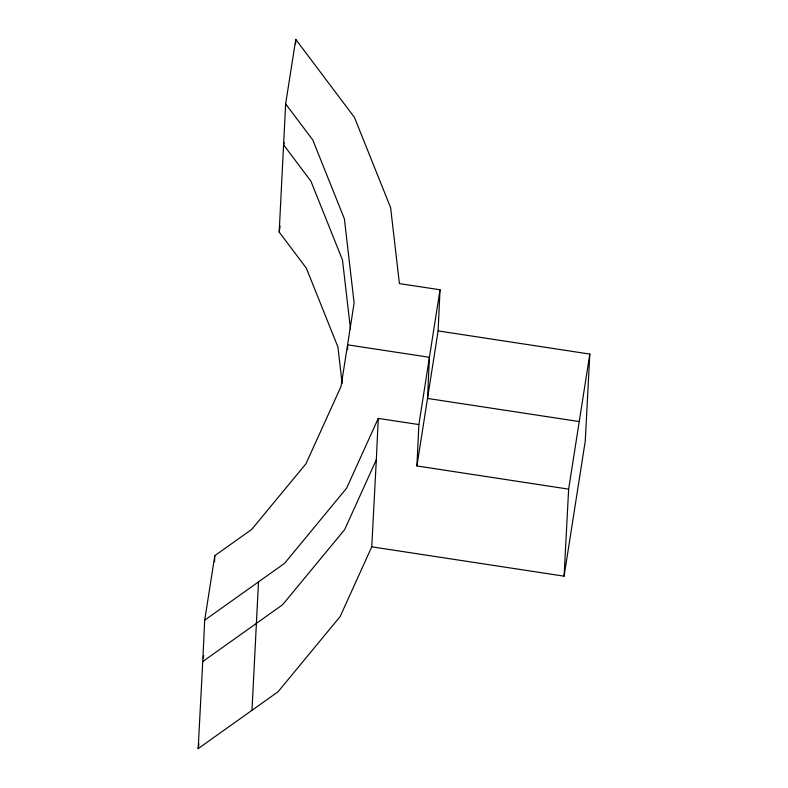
<?xml version="1.0" encoding="UTF-8"?>
<svg xmlns="http://www.w3.org/2000/svg" width="788" height="788" viewBox="0 0 788 788"><rect width="100%" height="100%" fill="white"/><g stroke="black" fill="none" stroke-linecap="round" stroke-linejoin="round"><path stroke-width="1.18" d="M202.743 661.565L204.703 620.176L214.809 555.668L251.727 529.408L306 463.689L341.056 386.396L354.127 302.996L344.395 218.847L312.797 139.978L285.65 103.898L295.766 39.4L354.472 117.432L390.621 207.658L399.408 283.601L440.019 289.767L438.108 330.901L416.921 465.954L568.64 489.141L564.08 576.176L371.759 546.823L340.12 616.6L278.026 691.785L198.182 748.6L202.743 661.565L282.587 604.751L344.681 529.575L376.319 459.788L378.27 418.398L418.881 424.565L416.921 465.954M214.523 561.755L214.809 555.668M258.503 581.889L251.993 710.313M285.65 103.898L279.179 232.056L306.325 268.137L337.924 347.006L342.15 383.598M295.539 44.236L295.766 39.4M347.508 349.695L347.735 344.858L429.43 357.299L427.52 398.433L579.229 421.56M371.759 546.823L376.319 459.788M438.108 330.901L589.818 354.078L585.257 441.113L564.08 576.176M203.304 657.98L203.678 655.596M284.113 142.638L283.739 145.031L310.886 181.102L342.484 259.971L350.522 329.492M198.182 748.6L198.931 743.823M279.179 232.056L280.114 226.087M418.881 424.565L440.019 289.767M568.64 489.141L589.818 354.078M378.27 418.398L346.631 488.176L284.547 563.361L204.703 620.176"/></g></svg>
